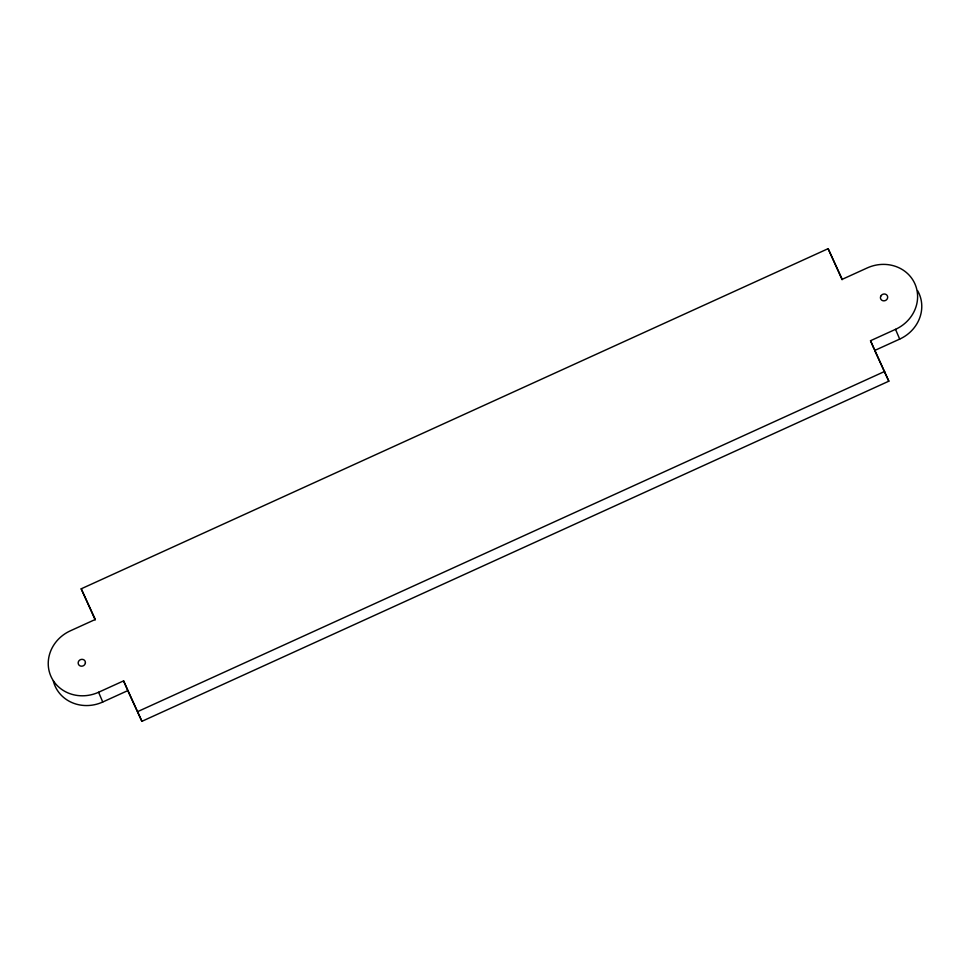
<?xml version="1.0" encoding="UTF-8"?>
<svg xmlns="http://www.w3.org/2000/svg" width="970" height="970" viewBox="0 0 970 970"><rect width="100%" height="100%" fill="white"/><g stroke="black" fill="none" stroke-linecap="round" stroke-linejoin="round"><path stroke-width="1.45" d="M95.181 619.878L81.201 588.814L828.125 248.672L842.239 279.312L867.253 267.926A36.642 33.804 -23.1 0 1 914.734 283.446A36.642 33.804 -23.1 0 1 895.528 329.339L870.526 340.725L874.091 349.091M81.201 588.814L95.315 619.454L70.313 630.839A36.642 33.804 -23.1 0 0 51.107 676.733A36.642 33.804 -23.1 0 0 98.588 692.253L123.602 680.867L141.899 721.328L888.823 381.186L870.526 340.725M53.314 680.916A36.642 33.804 -23.1 0 0 102.747 702.013L127.761 690.628L123.602 680.867M917.547 290.588A36.642 33.804 -23.1 0 1 899.687 339.1L874.685 350.485L888.823 381.186M137.74 711.58L884.664 371.437M842.105 279.748L828.125 248.672M127.761 690.628L141.899 721.328M895.528 329.339L899.687 339.1M98.588 692.253L102.747 702.013M85.372 662.983L85.142 663.868A3.662 3.383 -23.1 0 1 80.425 666.014A3.662 3.383 -23.1 0 1 78.425 661.673A3.662 3.383 -23.1 0 1 83.141 659.515L83.966 659.915A3.662 3.383 -23.1 0 1 85.372 662.983M880.699 296.323L880.469 297.196A3.662 3.383 -23.1 0 0 881.875 300.263L882.7 300.664A3.662 3.383 -23.1 0 0 887.417 298.517A3.662 3.383 -23.1 0 0 885.416 294.177A3.662 3.383 -23.1 0 0 880.699 296.323"/></g></svg>
